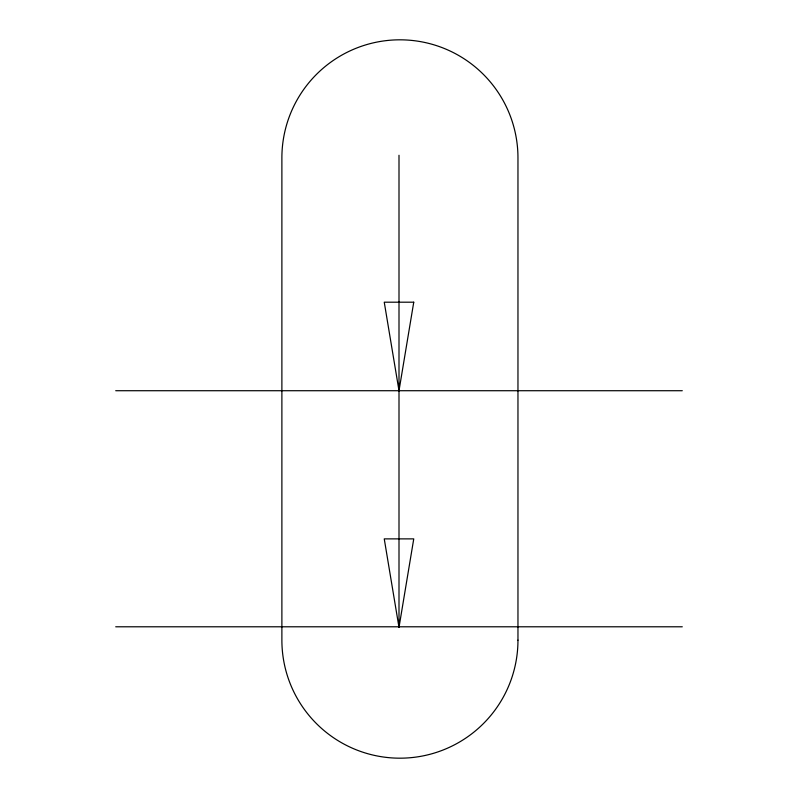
<?xml version="1.0" encoding="UTF-8"?>
<svg xmlns="http://www.w3.org/2000/svg" width="798" height="798" viewBox="0 0 798 798"><rect width="100%" height="100%" fill="white"/><g stroke="black" fill="none" stroke-linecap="round" stroke-linejoin="round"><path stroke-width="1.2" d="M399 627.408L413.753 538.879L384.247 538.879L399 627.408L399 155.261M115.72 390.721L682.28 390.721M115.72 626.789L682.28 626.789M413.753 302.193L399 390.721L384.247 302.193L413.753 302.193M517.962 640.146L517.962 157.854A118.034 118.034 0 0 0 399.918 39.82A118.034 118.034 0 0 0 281.884 157.854L281.884 640.146A118.034 118.034 0 0 0 399.918 758.18A118.034 118.034 0 0 0 517.962 640.146"/></g></svg>
